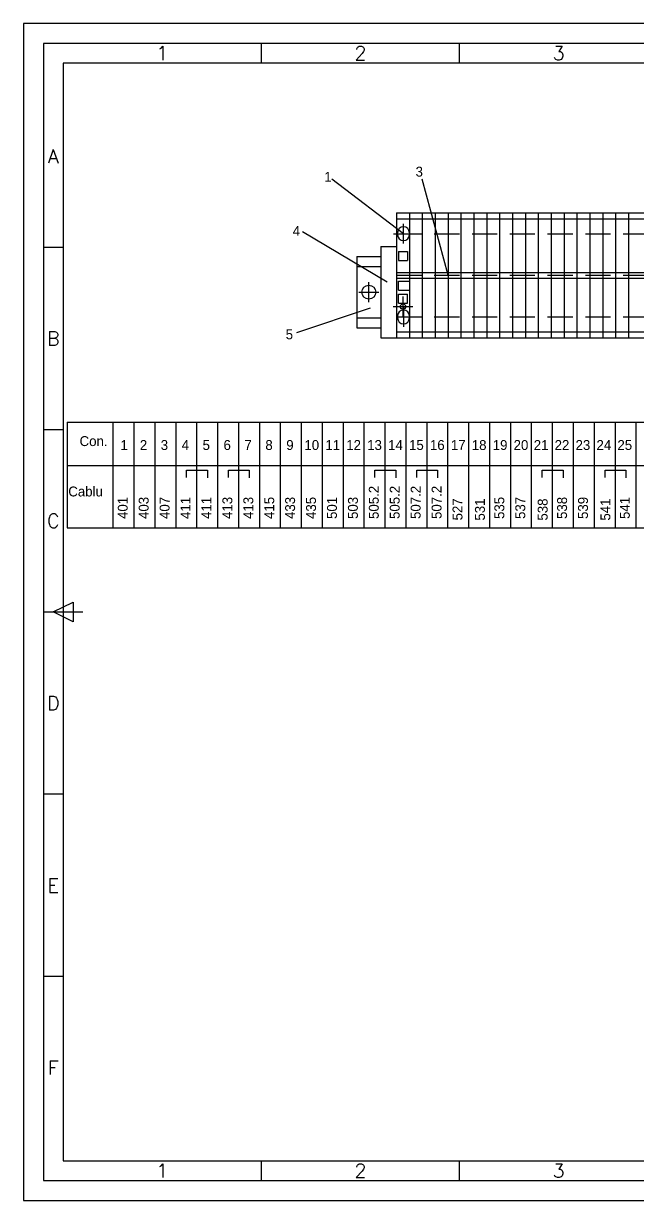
# Model space of a CAD drawing. Header units: millimetres. Extents: x 56 to 476, y 16 to 313.
# Drawn here: x 55.5 to 210.4, y 16.2 to 313.2 of the extents above; entities that cross this region are included whole.
import ezdxf
from ezdxf.enums import TextEntityAlignment as Align

# ---------------------------------------------------------------- set-up
doc = ezdxf.new("R2010")
doc.units = ezdxf.units.MM
doc.linetypes.add('DASHED2', pattern=[9.525, 6.35, -3.175])
doc.styles.add('ISO', font='SIMPLEX.SHX')
doc.styles.add('ISOCP', font='SIMPLEX.SHX')

msp = doc.modelspace()

# ---------------------------------------------------------------- linework, layer by layer
at = {"color": 70}
for p, q in [((115.52, 303.22), (115.52, 308.22)), ((165.52, 303.22), (165.52, 308.22)), ((65.52, 256.72), (60.52, 256.72)), ((65.52, 210.72), (60.52, 210.72)), ((63.02, 164.72), (68.02, 167.22)), ((68.02, 167.22), (68.02, 162.22)), ((60.52, 164.72), (70.52, 164.72)), ((68.02, 162.22), (63.02, 164.72)), ((65.52, 118.72), (60.52, 118.72)), ((65.52, 72.72), (60.52, 72.72)), ((115.52, 21.22), (115.52, 26.22)), ((165.52, 21.22), (165.52, 26.22))]:
    msp.add_line(p, q, dxfattribs=at)
at = {"color": 1}
for p, q in [((151.37, 260.18), (133.26, 273.98)), ((162.62, 249.68), (156.07, 273.98)), ((151.37, 257.68), (151.37, 262.68)), ((147.29, 247.93), (125.9, 260.65)), ((148.87, 260.18), (153.87, 260.18)), ((142.93, 241.36), (124.34, 235.16)), ((151.37, 241.68), (151.37, 236.68))]:
    msp.add_line(p, q, dxfattribs=at)
at = {"color": 2}
for p, q in [((149.62, 265.43), (386.87, 265.43)), ((149.62, 265.43), (149.62, 233.93)), ((152.87, 265.43), (152.87, 233.93)), ((156.12, 265.43), (156.12, 233.93)), ((159.37, 265.43), (159.37, 233.93)), ((162.62, 265.43), (162.62, 233.93)), ((165.87, 265.43), (165.87, 233.93)), ((169.12, 265.43), (169.12, 233.93)), ((172.37, 265.43), (172.37, 233.93)), ((175.62, 265.43), (175.62, 233.93)), ((178.87, 265.43), (178.87, 233.93)), ((182.12, 265.43), (182.12, 233.93)), ((185.37, 265.43), (185.37, 233.93)), ((188.62, 265.43), (188.62, 233.93)), ((191.87, 265.43), (191.87, 233.93)), ((195.12, 265.43), (195.12, 233.93)), ((198.37, 265.43), (198.37, 233.93)), ((201.62, 265.43), (201.62, 233.93)), ((204.87, 265.43), (204.87, 233.93)), ((208.12, 265.43), (208.12, 233.93)), ((149.62, 263.93), (386.87, 263.93)), ((149.87, 259.93), (149.87, 260.43)), ((145.62, 256.93), (145.62, 233.93)), ((145.62, 256.93), (149.62, 256.93)), ((150.12, 255.68), (150.12, 253.43)), ((150.12, 255.68), (152.37, 255.68)), ((152.37, 255.68), (152.37, 253.43)), ((139.62, 254.43), (139.62, 236.43)), ((139.62, 254.43), (145.62, 254.43)), ((150.12, 253.43), (152.37, 253.43)), ((139.62, 251.93), (145.62, 251.93)), ((149.62, 250.43), (386.87, 250.43)), ((149.62, 248.93), (386.87, 248.93)), ((150.12, 248.18), (152.87, 248.18)), ((150.12, 245.93), (152.87, 245.93)), ((150.12, 244.93), (152.37, 244.93)), ((150.12, 242.68), (150.12, 244.93)), ((152.37, 242.68), (152.37, 244.93)), ((150.12, 242.68), (152.37, 242.68)), ((139.62, 238.93), (145.62, 238.93)), ((149.87, 239.43), (149.87, 238.93)), ((139.62, 236.43), (145.62, 236.43)), ((149.62, 235.43), (386.87, 235.43)), ((145.62, 233.93), (386.87, 233.93)), ((66.52, 212.58), (463.33, 212.58)), ((66.52, 212.58), (66.52, 185.98)), ((78.07, 212.58), (78.07, 185.98)), ((83.34, 212.58), (83.34, 185.98)), ((88.62, 212.58), (88.62, 185.98)), ((93.9, 212.58), (93.9, 185.98)), ((99.18, 212.58), (99.18, 185.98)), ((104.45, 212.58), (104.45, 185.98)), ((109.73, 212.58), (109.73, 185.98)), ((115.01, 212.58), (115.01, 185.98)), ((120.29, 212.58), (120.29, 185.98)), ((125.56, 212.58), (125.56, 185.98)), ((130.84, 212.58), (130.84, 185.98)), ((136.12, 212.58), (136.12, 185.98)), ((141.4, 212.58), (141.4, 185.98)), ((146.67, 212.58), (146.67, 185.98)), ((151.95, 212.58), (151.95, 185.98)), ((157.23, 212.58), (157.23, 185.98)), ((162.51, 212.58), (162.51, 185.98)), ((167.78, 212.58), (167.78, 185.98)), ((173.06, 212.58), (173.06, 185.98)), ((178.34, 212.58), (178.34, 185.98)), ((183.62, 212.58), (183.62, 185.98)), ((183.62, 212.58), (183.62, 185.98)), ((188.89, 212.58), (188.89, 185.98)), ((194.17, 212.58), (194.17, 185.98)), ((199.45, 212.58), (199.45, 185.98)), ((204.73, 212.58), (204.73, 185.98)), ((210, 212.58), (210, 185.98)), ((66.52, 201.68), (463.33, 201.68)), ((96.67, 200.51), (101.9, 200.51)), ((96.67, 198.66), (96.67, 200.51)), ((101.9, 200.51), (101.9, 198.57)), ((107.22, 200.5), (112.46, 200.5)), ((107.22, 198.64), (107.22, 200.5)), ((112.46, 200.5), (112.46, 198.56)), ((144.17, 198.64), (144.17, 200.5)), ((144.17, 200.5), (149.4, 200.5)), ((149.4, 200.5), (149.4, 198.56)), ((154.72, 200.5), (159.96, 200.5)), ((154.72, 198.64), (154.72, 200.5)), ((159.96, 200.5), (159.96, 198.56)), ((186.39, 198.64), (186.39, 200.5)), ((186.39, 200.5), (191.62, 200.5)), ((191.62, 200.5), (191.62, 198.56)), ((202.22, 200.5), (207.45, 200.5)), ((202.22, 198.64), (202.22, 200.5)), ((207.45, 200.5), (207.45, 198.56)), ((66.52, 185.98), (463.33, 185.98))]:
    msp.add_line(p, q, dxfattribs=at)
at = {"color": 1, "linetype": 'DASHED2'}
for p, q in [((149.62, 260.18), (386.87, 260.18)), ((149.62, 249.68), (386.87, 249.68)), ((149.62, 239.18), (386.87, 239.18))]:
    msp.add_line(p, q, dxfattribs=at)
at = {"color": 3}
for p, q in [((160.97, 249.68), (162.62, 249.68)), ((162.62, 249.68), (164.29, 249.68))]:
    msp.add_line(p, q, dxfattribs=at)
at = {"color": 1, "linetype": 'Continuous'}
for p, q in [((142.62, 242.93), (142.62, 247.93)), ((140.12, 245.43), (145.12, 245.43)), ((151.25, 239.3), (151.25, 244.3)), ((148.75, 241.8), (153.75, 241.8))]:
    msp.add_line(p, q, dxfattribs=at)
at = {"color": 2, "linetype": 'Continuous'}
msp.add_line((150.12, 245.93), (150.12, 248.18), dxfattribs=at)
at = {"color": 240}
for points in [[(475.52, 313.22), (55.52, 313.22), (55.52, 16.22), (475.52, 16.22)], [(470.52, 308.22), (60.52, 308.22), (60.52, 21.22), (470.52, 21.22)]]:
    msp.add_lwpolyline(points, close=True, dxfattribs=at)
at = {"color": 70}
msp.add_lwpolyline([(465.52, 303.22), (65.52, 303.22), (65.52, 26.22), (465.52, 26.22)], close=True, dxfattribs=at)
at = {"color": 2}
for centre, radius in [((142.62, 245.43), 1.76), ((151.25, 241.8), 0.665)]:
    msp.add_circle(centre, radius, dxfattribs=at)
for centre, start, end in [((151.37, 260.43), 0, 180), ((151.37, 259.93), 180, 0), ((151.37, 239.43), 0, 180), ((151.37, 238.93), 180, 0)]:
    msp.add_arc(centre, 1.5, start, end, dxfattribs=at)

# ---------------------------------------------------------------- texts
at = {"color": 50}
for s, style, p in [('1', 'ISOCP', (90.52, 305.72)), ('2', 'ISO', (140.52, 305.72)), ('3', 'ISO', (190.52, 305.72)), ('A', 'ISO', (63.02, 279.72)), ('B', 'ISO', (63.02, 233.72)), ('C', 'ISO', (63.02, 187.72)), ('D', 'ISO', (63.02, 141.72)), ('E', 'ISO', (63.02, 95.72)), ('F', 'ISO', (63.02, 49.72)), ('1', 'ISOCP', (90.52, 23.72)), ('2', 'ISO', (140.52, 23.72)), ('3', 'ISO', (190.52, 23.72))]:
    msp.add_text(s, height=3.5, dxfattribs=dict(at, style=style)).set_placement(p, align=Align.MIDDLE)
at = {"color": 1}
for s, p in [('3', (154.42, 274.59)), ('1', (131.4, 273.28)), ('4', (123.44, 259.65)), ('5', (121.65, 233.53))]:
    msp.add_text(s, height=2.5, dxfattribs=at).set_placement(p)
at = {"color": 2}
for s, p in [('Con.', (69.66, 206.59)), ('1', (79.97, 205.6)), ('2', (84.86, 205.6)), ('3', (90.13, 205.6)), ('4', (95.41, 205.6)), ('5', (100.69, 205.6)), ('6', (105.97, 205.6)), ('7', (111.24, 205.6)), ('8', (116.52, 205.6)), ('9', (121.8, 205.6)), ('10', (126.38, 205.6)), ('11', (131.66, 205.6)), ('12', (136.93, 205.6)), ('13', (142.21, 205.6)), ('14', (147.49, 205.6)), ('15', (152.77, 205.6)), ('16', (158.04, 205.6)), ('17', (163.32, 205.6)), ('18', (168.6, 205.6)), ('19', (173.88, 205.6)), ('20', (179.15, 205.6)), ('21', (184.23, 205.6)), ('22', (189.5, 205.6)), ('23', (194.78, 205.6)), ('24', (200.06, 205.6)), ('25', (205.34, 205.6)), ('Cablu', (66.81, 193.88))]:
    msp.add_text(s, height=2.5, dxfattribs=at).set_placement(p)
for s, p in [('505.2', (145.13, 188.19)), ('505.2', (150.41, 188.19)), ('507.2', (155.69, 188.19)), ('507.2', (160.97, 188.19)), ('401', (81.8, 188.19)), ('403', (87.08, 188.19)), ('407', (92.36, 188.19)), ('411', (97.64, 188.19)), ('411', (102.91, 188.19)), ('413', (108.19, 188.19)), ('413', (113.47, 188.19)), ('415', (118.75, 188.19)), ('433', (124.02, 188.19)), ('435', (129.3, 188.19)), ('501', (134.58, 188.19)), ('503', (139.86, 188.19)), ('527', (166.25, 187.82)), ('531', (171.9, 187.78)), ('535', (176.8, 188.19)), ('537', (182.08, 188.19)), ('538', (187.73, 187.78)), ('538', (192.63, 188.19)), ('539', (197.91, 188.19)), ('541', (203.56, 187.78)), ('541', (208.46, 188.19))]:
    msp.add_text(s, height=2.5, rotation=90, dxfattribs=at).set_placement(p)

doc.saveas('drawing.dxf')
